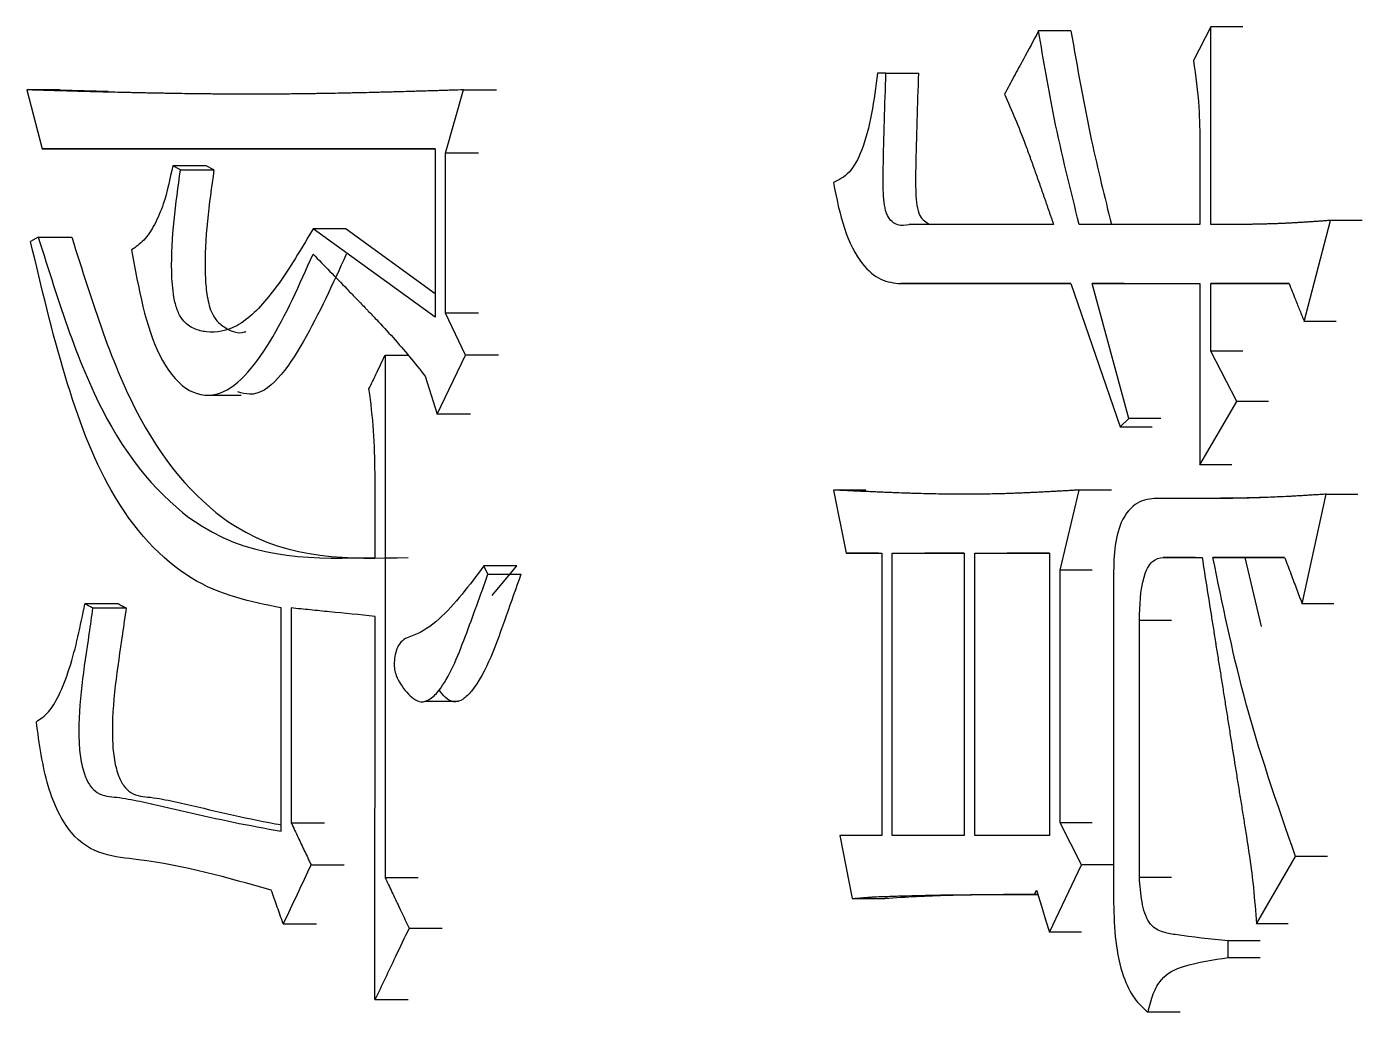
# Model space of a CAD drawing. Header units: millimetres. Extents: x 2160 to 4596, y 811 to 2534.
# Drawn here: x 3254.417 to 3257.846, y 1503.81 to 1506.341 of the extents above; entities that cross this region are included whole.
import ezdxf

# ---------------------------------------------------------------- set-up
doc = ezdxf.new("R2010")
doc.units = ezdxf.units.MM

msp = doc.modelspace()

# ---------------------------------------------------------------- linework, layer by layer
at = {"color": 7, "linetype": 'Continuous', "lineweight": 25}
for p, q in [((3257.457, 1506.3411), (3257.4125, 1506.2546)), ((3257.457, 1505.8327), (3257.457, 1506.3411)), ((3257.539, 1506.3411), (3257.457, 1506.3411)), ((3257.098, 1506.3303), (3257.0151, 1506.3303)), ((3256.6231, 1506.2221), (3256.6015, 1506.2221)), ((3256.6231, 1506.2221), (3256.7063, 1506.2221)), ((3254.4167, 1506.1788), (3254.4564, 1506.0274)), ((3254.503, 1506.1788), (3254.4167, 1506.1788)), ((3254.503, 1506.1788), (3254.6262, 1506.1758)), ((3255.4919, 1506.0166), (3255.5386, 1506.1788)), ((3255.5386, 1506.1788), (3255.6233, 1506.1788)), ((3254.4564, 1506.0274), (3255.4659, 1506.0274)), ((3254.5426, 1506.0274), (3254.4564, 1506.0274)), ((3255.4659, 1506.0274), (3254.5426, 1506.0274)), ((3255.4659, 1506.0274), (3255.4659, 1505.5947)), ((3257.4292, 1506.0382), (3257.4292, 1505.8327)), ((3255.4919, 1505.6055), (3255.4919, 1506.0166)), ((3255.5766, 1506.0166), (3255.4919, 1506.0166)), ((3254.8118, 1505.9733), (3254.7916, 1505.9841)), ((3254.8773, 1505.9841), (3254.7916, 1505.9841)), ((3254.8118, 1505.9733), (3254.8975, 1505.9733)), ((3254.8975, 1505.9733), (3254.8773, 1505.9841)), ((3255.4659, 1505.5947), (3255.152, 1505.8218)), ((3255.2373, 1505.8218), (3255.152, 1505.8218)), ((3255.2373, 1505.8218), (3255.4659, 1505.6562)), ((3257.0535, 1505.8327), (3256.6826, 1505.8327)), ((3256.7659, 1505.8327), (3256.6826, 1505.8327)), ((3257.4292, 1505.8327), (3257.1195, 1505.8327)), ((3257.6973, 1505.5839), (3257.7646, 1505.8435)), ((3257.8461, 1505.8435), (3257.7646, 1505.8435)), ((3254.4465, 1505.8002), (3254.4267, 1505.7894)), ((3256.661, 1505.6812), (3257.0975, 1505.6812)), ((3256.7441, 1505.6812), (3256.661, 1505.6812)), ((3257.0975, 1505.6812), (3256.7443, 1505.6812)), ((3257.0975, 1505.6812), (3257.2242, 1505.3134)), ((3257.1525, 1505.6812), (3257.4292, 1505.6812)), ((3257.2463, 1505.3351), (3257.1525, 1505.6812)), ((3257.2349, 1505.6812), (3257.1525, 1505.6812)), ((3257.4292, 1505.6812), (3257.4292, 1505.2161)), ((3257.457, 1505.6812), (3257.658, 1505.6812)), ((3257.457, 1505.5082), (3257.457, 1505.6812)), ((3257.539, 1505.6812), (3257.457, 1505.6812)), ((3257.658, 1505.6812), (3257.5393, 1505.6812)), ((3255.5437, 1505.4973), (3255.4919, 1505.6055)), ((3255.5766, 1505.6055), (3255.4919, 1505.6055)), ((3257.7789, 1505.5839), (3257.6973, 1505.5839)), ((3255.3368, 1505.4973), (3255.3368, 1504.156)), ((3255.3368, 1505.4973), (3255.3963, 1505.4973)), ((3255.4711, 1505.3459), (3255.5437, 1505.4973)), ((3255.6285, 1505.4973), (3255.5437, 1505.4973)), ((3257.5239, 1505.3784), (3257.457, 1505.5082)), ((3257.539, 1505.5082), (3257.457, 1505.5082)), ((3255.4401, 1505.4432), (3255.4711, 1505.3459)), ((3254.8814, 1505.3944), (3254.967, 1505.3944)), ((3257.4292, 1505.2161), (3257.5239, 1505.3784)), ((3257.6057, 1505.3784), (3257.5239, 1505.3784)), ((3255.5559, 1505.3459), (3255.4711, 1505.3459)), ((3257.2242, 1505.3134), (3257.2463, 1505.3351)), ((3257.2242, 1505.3134), (3257.3065, 1505.3134)), ((3257.3286, 1505.3351), (3257.2463, 1505.3351)), ((3257.5112, 1505.2161), (3257.4292, 1505.2161)), ((3255.3111, 1504.9781), (3255.3111, 1505.1944)), ((3256.4882, 1505.1512), (3256.5205, 1504.9889)), ((3256.5716, 1505.1512), (3256.4882, 1505.1512)), ((3257.07, 1504.9457), (3257.1195, 1505.1512)), ((3257.2019, 1505.1512), (3257.1195, 1505.1512)), ((3257.6916, 1504.8591), (3257.7534, 1505.1404)), ((3257.7534, 1505.1404), (3257.8349, 1505.1404)), ((3257.4007, 1505.1296), (3257.3182, 1505.1296)), ((3256.5205, 1504.9889), (3256.6123, 1504.9889)), ((3256.6038, 1504.9889), (3256.5205, 1504.9889)), ((3256.6123, 1504.9889), (3256.6123, 1504.2642)), ((3256.6393, 1504.9889), (3256.8239, 1504.9889)), ((3256.6393, 1504.2642), (3256.6393, 1504.9889)), ((3256.6393, 1504.9889), (3256.7225, 1504.9889)), ((3256.8239, 1504.9889), (3256.7227, 1504.9889)), ((3256.8239, 1504.9889), (3256.8239, 1504.2642)), ((3256.8511, 1504.9889), (3257.0426, 1504.9889)), ((3256.8511, 1504.2642), (3256.8511, 1504.9889)), ((3256.8511, 1504.9889), (3256.934, 1504.9889)), ((3257.0426, 1504.9889), (3256.9342, 1504.9889)), ((3257.0426, 1504.9889), (3257.0426, 1504.2642)), ((3257.3348, 1504.9781), (3257.4348, 1504.9781)), ((3257.417, 1504.9781), (3257.3348, 1504.9781)), ((3257.4626, 1504.9781), (3257.6468, 1504.9781)), ((3257.5446, 1504.9781), (3257.4626, 1504.9781)), ((3257.5449, 1504.9781), (3257.5862, 1504.8003)), ((3257.6468, 1504.9781), (3257.5449, 1504.9781)), ((3255.6752, 1504.9564), (3255.5905, 1504.9564)), ((3255.601, 1504.9348), (3255.5905, 1504.9564)), ((3255.601, 1504.9348), (3255.6857, 1504.9348)), ((3255.612, 1504.8806), (3255.6752, 1504.9564)), ((3257.07, 1504.2966), (3257.07, 1504.9457)), ((3257.1525, 1504.9457), (3257.07, 1504.9457)), ((3257.2076, 1504.924), (3257.2076, 1504.0911)), ((3254.652, 1504.8591), (3254.566, 1504.8591)), ((3257.7733, 1504.8591), (3257.6916, 1504.8591)), ((3254.586, 1504.8482), (3254.672, 1504.8482)), ((3255.0703, 1504.275), (3255.0703, 1504.8483)), ((3255.0958, 1504.8483), (3255.0958, 1504.2966)), ((3255.311, 1503.8423), (3255.3111, 1504.8266)), ((3257.2739, 1504.1561), (3257.2739, 1504.8159)), ((3257.3562, 1504.8159), (3257.2739, 1504.8159)), ((3255.4399, 1504.6088), (3255.5253, 1504.6088)), ((3255.0958, 1504.2966), (3255.1811, 1504.2966)), ((3257.125, 1504.1884), (3257.07, 1504.2966)), ((3257.1525, 1504.2966), (3257.07, 1504.2966)), ((3256.5044, 1504.2642), (3256.5367, 1504.1019)), ((3256.6123, 1504.2642), (3256.5044, 1504.2642)), ((3256.8239, 1504.2642), (3256.6393, 1504.2642)), ((3257.0426, 1504.2642), (3256.8511, 1504.2642)), ((3257.5741, 1504.037), (3257.6748, 1504.2101)), ((3257.7564, 1504.2101), (3257.6748, 1504.2101)), ((3255.1469, 1504.1884), (3255.2322, 1504.1884)), ((3257.0426, 1504.0154), (3257.125, 1504.1884)), ((3257.2074, 1504.1884), (3257.125, 1504.1884)), ((3255.3368, 1504.156), (3255.4218, 1504.156)), ((3257.3562, 1504.1561), (3257.2739, 1504.1561)), ((3257.0042, 1504.1127), (3257.0096, 1504.1235)), ((3257.0042, 1504.1127), (3257.0129, 1504.1127)), ((3256.5367, 1504.1019), (3256.6202, 1504.1019)), ((3255.0754, 1504.037), (3255.1608, 1504.037)), ((3257.6559, 1504.037), (3257.5741, 1504.037)), ((3255.3987, 1504.0262), (3255.4836, 1504.0262)), ((3257.1251, 1504.0154), (3257.0426, 1504.0154)), ((3257.5016, 1503.9505), (3257.5016, 1503.9937)), ((3257.5835, 1503.9937), (3257.5016, 1503.9937)), ((3257.5016, 1503.9505), (3257.5835, 1503.9505)), ((3255.311, 1503.8423), (3255.3961, 1503.8423)), ((3257.3783, 1503.8098), (3257.2961, 1503.8098))]:
    msp.add_line(p, q, dxfattribs=at)
at = {"color": 7, "linetype": 'Continuous', "lineweight": 25, "flags": 128}
for points in [[(3254.4465, 1505.8002), (3254.4815, 1505.8002), (3254.5071, 1505.8002), (3254.5327, 1505.8002)], [(3257.0096, 1504.1235), (3257.023, 1504.0796), (3257.0328, 1504.0475), (3257.0426, 1504.0154)]]:
    msp.add_lwpolyline(points, dxfattribs=at)
at = {"color": 7, "linetype": 'Continuous', "lineweight": 25}
for points, knots in [([(3257.0151, 1506.3303), (3257.0021, 1506.3061), (3256.9809, 1506.2669), (3256.9517, 1506.2128), (3256.9356, 1506.1829), (3256.9276, 1506.168)], [0, 0, 0, 0, 0.4477923, 0.7238958, 1, 1, 1, 1]), ([(3257.1195, 1505.8327), (3257.0968, 1505.9232), (3257.0561, 1506.0853), (3257.0277, 1506.2553), (3257.0151, 1506.3303)], [0, 0, 0, 0, 0.558886, 1, 1, 1, 1]), ([(3257.098, 1506.3303), (3257.1146, 1506.2353), (3257.1442, 1506.066), (3257.1845, 1505.9039), (3257.2022, 1505.8327)], [0, 0, 0, 0, 0.560942, 1, 1, 1, 1]), ([(3257.4125, 1506.2546), (3257.4181, 1506.2148), (3257.428, 1506.1437), (3257.4288, 1506.0705), (3257.4292, 1506.0382)], [0, 0, 0, 0, 0.558835, 1, 1, 1, 1]), ([(3256.6015, 1506.2221), (3256.5923, 1506.1517), (3256.5797, 1506.0547), (3256.5307, 1505.9614), (3256.5022, 1505.9476), (3256.4882, 1505.9408)], [0, 0, 0, 0, 0.573358, 0.790473, 1, 1, 1, 1]), ([(3256.6826, 1505.8325), (3256.6729, 1505.8309), (3256.6533, 1505.8276), (3256.6217, 1505.852), (3256.615, 1505.916), (3256.6169, 1506.0368), (3256.6204, 1506.1402), (3256.6231, 1506.2221)], [0, 0, 0, 0, 0.111377, 0.22453, 0.350906, 0.486016, 1, 1, 1, 1]), ([(3256.7064, 1506.2221), (3256.7037, 1506.14), (3256.7003, 1506.0363), (3256.6983, 1505.9165), (3256.705, 1505.8508), (3256.7263, 1505.8385), (3256.7362, 1505.8327)], [0, 0, 0, 0, 0.579644, 0.732014, 0.874517, 1, 1, 1, 1]), ([(3255.5386, 1506.1788), (3255.5287, 1506.1785), (3255.514, 1506.1781), (3255.4943, 1506.1775), (3255.4796, 1506.177), (3255.4649, 1506.1766), (3255.4502, 1506.1761), (3255.4355, 1506.1757), (3255.4208, 1506.1753), (3255.4061, 1506.1748), (3255.3866, 1506.1743), (3255.367, 1506.1737), (3255.3475, 1506.1732), (3255.3329, 1506.1728), (3255.3134, 1506.1723), (3255.2939, 1506.1718), (3255.2744, 1506.1713), (3255.2598, 1506.171), (3255.2452, 1506.1707), (3255.2258, 1506.1703), (3255.2064, 1506.1699), (3255.187, 1506.1695), (3255.1724, 1506.1693), (3255.1579, 1506.1691), (3255.1385, 1506.1688), (3255.1192, 1506.1685), (3255.0999, 1506.1683), (3255.0878, 1506.1682), (3255.0781, 1506.1681), (3255.0709, 1506.1681), (3255.0636, 1506.168), (3255.054, 1506.168), (3255.0444, 1506.1679), (3255.0347, 1506.1679), (3255.0275, 1506.1679), (3255.0203, 1506.1678), (3255.013, 1506.1678), (3255.0058, 1506.1678), (3254.9998, 1506.1678), (3254.995, 1506.1678), (3254.9914, 1506.1678), (3254.9866, 1506.1678), (3254.9818, 1506.1678), (3254.977, 1506.1678), (3254.9722, 1506.1678), (3254.9661, 1506.1679), (3254.9589, 1506.1679), (3254.9493, 1506.1679), (3254.9397, 1506.168), (3254.9301, 1506.168), (3254.9229, 1506.1681), (3254.9133, 1506.1681), (3254.9014, 1506.1682), (3254.887, 1506.1683), (3254.8726, 1506.1685), (3254.8583, 1506.1687), (3254.8391, 1506.1689), (3254.82, 1506.1691), (3254.8009, 1506.1694), (3254.7866, 1506.1697), (3254.7723, 1506.1699), (3254.7532, 1506.1703), (3254.7342, 1506.1706), (3254.7152, 1506.171), (3254.7009, 1506.1713), (3254.6867, 1506.1716), (3254.6677, 1506.1721), (3254.6487, 1506.1725), (3254.6297, 1506.173), (3254.6155, 1506.1733), (3254.5966, 1506.1738), (3254.5777, 1506.1743), (3254.5588, 1506.1748), (3254.5446, 1506.1752), (3254.5305, 1506.1756), (3254.5116, 1506.1761), (3254.4928, 1506.1766), (3254.4739, 1506.1772), (3254.4598, 1506.1776), (3254.4407, 1506.1781), (3254.4264, 1506.1785), (3254.4167, 1506.1788)], [0, 0, 0, 0, 0.025705, 0.038557, 0.05141, 0.064262, 0.077115, 0.089967, 0.102819, 0.115672, 0.128524, 0.154229, 0.167082, 0.179934, 0.192786, 0.218491, 0.231344, 0.244196, 0.257049, 0.269901, 0.295606, 0.308458, 0.321311, 0.334163, 0.347016, 0.37272, 0.385573, 0.398425, 0.404851, 0.411278, 0.417704, 0.42413, 0.436983, 0.443409, 0.449835, 0.456261, 0.462687, 0.469114, 0.47554, 0.478753, 0.481966, 0.485179, 0.491605, 0.494818, 0.498032, 0.504458, 0.510884, 0.51731, 0.530163, 0.536589, 0.543015, 0.549441, 0.562294, 0.575146, 0.587999, 0.600851, 0.613703, 0.639408, 0.652261, 0.665113, 0.677966, 0.690818, 0.716523, 0.729375, 0.742228, 0.75508, 0.767933, 0.793637, 0.80649, 0.819342, 0.832195, 0.857899, 0.870752, 0.883604, 0.896457, 0.909309, 0.935014, 0.947866, 0.960719, 0.973571, 1, 1, 1, 1]), ([(3256.9276, 1506.168), (3256.9459, 1506.1259), (3256.9654, 1506.0811), (3256.9838, 1506.0309), (3256.9879, 1506.0198), (3256.9919, 1506.0087), (3256.996, 1505.9975), (3257, 1505.9863), (3257.004, 1505.9751), (3257.008, 1505.9638), (3257.011, 1505.9554), (3257.0149, 1505.9441), (3257.0189, 1505.9328), (3257.0223, 1505.923), (3257.0248, 1505.9159), (3257.0268, 1505.9102), (3257.0287, 1505.9046), (3257.0307, 1505.8989), (3257.0327, 1505.8933), (3257.0346, 1505.8876), (3257.0361, 1505.8834), (3257.038, 1505.8777), (3257.04, 1505.872), (3257.0419, 1505.8664), (3257.0434, 1505.8621), (3257.0454, 1505.8564), (3257.0473, 1505.8508), (3257.0493, 1505.8451), (3257.0512, 1505.8395), (3257.0526, 1505.8354), (3257.0535, 1505.8327)], [0, 0, 0, 0, 0.396041, 0.420732, 0.445423, 0.494806, 0.519497, 0.544188, 0.59357, 0.618261, 0.642952, 0.667643, 0.717025, 0.741716, 0.754061, 0.778752, 0.791098, 0.803443, 0.828134, 0.84048, 0.852825, 0.865171, 0.889862, 0.902207, 0.914553, 0.926898, 0.951589, 0.963935, 0.97628, 1, 1, 1, 1]), ([(3254.7916, 1505.9841), (3254.7846, 1505.9503), (3254.7731, 1505.8951), (3254.746, 1505.8319), (3254.7182, 1505.7904), (3254.6967, 1505.7752), (3254.686, 1505.7677)], [0, 0, 0, 0, 0.34974, 0.571287, 0.787704, 1, 1, 1, 1]), ([(3255.152, 1505.8218), (3255.117, 1505.7627), (3255.0577, 1505.6623), (3254.9634, 1505.5659), (3254.8933, 1505.5526), (3254.8463, 1505.5635), (3254.8195, 1505.5814), (3254.8023, 1505.613), (3254.7919, 1505.6554), (3254.7839, 1505.7788), (3254.7994, 1505.8869), (3254.8118, 1505.9733)], [0, 0, 0, 0, 0.236471, 0.400892, 0.534168, 0.588802, 0.643894, 0.675813, 0.707612, 0.766357, 1, 1, 1, 1]), ([(3254.8975, 1505.9733), (3254.885, 1505.8857), (3254.8701, 1505.7819), (3254.8774, 1505.6595), (3254.8863, 1505.6164), (3254.9034, 1505.5844), (3254.9332, 1505.5623), (3254.9606, 1505.5511), (3254.9788, 1505.5579), (3254.98, 1505.5584)], [0, 0, 0, 0, 0.478517, 0.567585, 0.657403, 0.721203, 0.808864, 0.987094, 1, 1, 1, 1]), ([(3256.4882, 1505.9408), (3256.4962, 1505.9003), (3256.5119, 1505.8207), (3256.556, 1505.7323), (3256.609, 1505.6868), (3256.6437, 1505.6831), (3256.661, 1505.6812)], [0, 0, 0, 0, 0.291847, 0.573788, 0.788346, 1, 1, 1, 1]), ([(3257.7646, 1505.8435), (3257.7629, 1505.8434), (3257.7596, 1505.8431), (3257.7545, 1505.8428), (3257.7494, 1505.8424), (3257.7444, 1505.842), (3257.7393, 1505.8417), (3257.7342, 1505.8413), (3257.7292, 1505.841), (3257.7241, 1505.8406), (3257.719, 1505.8403), (3257.714, 1505.8399), (3257.7089, 1505.8396), (3257.7038, 1505.8392), (3257.6988, 1505.8389), (3257.6937, 1505.8386), (3257.6887, 1505.8383), (3257.6836, 1505.838), (3257.6785, 1505.8377), (3257.6735, 1505.8374), (3257.6684, 1505.8371), (3257.6642, 1505.8369), (3257.66, 1505.8367), (3257.6558, 1505.8364), (3257.6507, 1505.8362), (3257.6457, 1505.836), (3257.6406, 1505.8357), (3257.6356, 1505.8355), (3257.6305, 1505.8353), (3257.6255, 1505.8351), (3257.6204, 1505.8349), (3257.6162, 1505.8348), (3257.612, 1505.8347), (3257.6078, 1505.8345), (3257.6028, 1505.8344), (3257.5977, 1505.8343), (3257.5927, 1505.8341), (3257.5876, 1505.834), (3257.5826, 1505.8339), (3257.5775, 1505.8338), (3257.5725, 1505.8337), (3257.5674, 1505.8336), (3257.5632, 1505.8335), (3257.559, 1505.8334), (3257.5548, 1505.8334), (3257.5498, 1505.8333), (3257.5448, 1505.8332), (3257.5397, 1505.8332), (3257.5347, 1505.8331), (3257.5297, 1505.8331), (3257.5246, 1505.833), (3257.5196, 1505.833), (3257.5154, 1505.833), (3257.5112, 1505.8329), (3257.507, 1505.8329), (3257.502, 1505.8329), (3257.4969, 1505.8328), (3257.4919, 1505.8328), (3257.4869, 1505.8328), (3257.4818, 1505.8328), (3257.4768, 1505.8328), (3257.4718, 1505.8327), (3257.4676, 1505.8327), (3257.4627, 1505.8327), (3257.4594, 1505.8327), (3257.457, 1505.8327)], [0, 0, 0, 0, 0.01641, 0.03282, 0.04923, 0.06564, 0.08205, 0.098461, 0.114871, 0.131281, 0.147691, 0.164101, 0.180511, 0.196921, 0.213331, 0.229741, 0.246151, 0.262561, 0.278972, 0.295382, 0.311792, 0.328202, 0.336407, 0.352817, 0.369227, 0.385637, 0.402047, 0.418457, 0.434867, 0.451278, 0.467688, 0.484098, 0.492303, 0.508713, 0.525123, 0.541533, 0.557943, 0.574353, 0.590763, 0.607173, 0.623583, 0.639994, 0.656404, 0.664609, 0.681019, 0.697429, 0.713839, 0.730249, 0.746659, 0.763069, 0.779479, 0.795889, 0.8123, 0.820505, 0.836915, 0.853325, 0.869735, 0.886145, 0.902555, 0.918965, 0.935375, 0.951785, 0.968195, 0.9764, 1, 1, 1, 1]), ([(3255.0703, 1504.8483), (3254.992, 1504.8641), (3254.8344, 1504.8959), (3254.5723, 1505.1757), (3254.4825, 1505.5539), (3254.4267, 1505.7894)], [0, 0, 0, 0, 0.271558, 0.546438, 1, 1, 1, 1]), ([(3254.4465, 1505.8002), (3254.4985, 1505.634), (3254.6001, 1505.3091), (3254.9099, 1504.9676), (3255.1594, 1504.9741), (3255.3111, 1504.9781)], [0, 0, 0, 0, 0.291092, 0.569283, 1, 1, 1, 1]), ([(3254.5327, 1505.8002), (3254.5846, 1505.634), (3254.686, 1505.3092), (3254.9954, 1504.9676), (3255.2447, 1504.9741), (3255.3961, 1504.9781)], [0, 0, 0, 0, 0.291237, 0.569425, 1, 1, 1, 1]), ([(3254.686, 1505.7677), (3254.704, 1505.6685), (3254.7311, 1505.5188), (3254.8228, 1505.401), (3254.9306, 1505.3809), (3255.0493, 1505.5254), (3255.1173, 1505.6787), (3255.152, 1505.7569)], [0, 0, 0, 0, 0.250217, 0.37779, 0.502112, 0.745933, 1, 1, 1, 1]), ([(3255.2373, 1505.7569), (3255.2027, 1505.6808), (3255.135, 1505.5316), (3255.0302, 1505.3829), (3254.9691, 1505.4003), (3254.959, 1505.4032)], [0, 0, 0, 0, 0.46552, 0.912082, 1, 1, 1, 1]), ([(3255.152, 1505.7569), (3255.1809, 1505.7273), (3255.2134, 1505.694), (3255.2495, 1505.6567), (3255.2585, 1505.6474), (3255.2676, 1505.6381), (3255.2766, 1505.6287), (3255.2856, 1505.6193), (3255.2983, 1505.6061), (3255.3362, 1505.5666), (3255.3858, 1505.5119), (3255.4267, 1505.4601), (3255.4401, 1505.4432)], [0, 0, 0, 0, 0.2975226, 0.3347128, 0.3719031, 0.3904983, 0.4276885, 0.4648788, 0.483474, 0.5578546, 0.8555027, 1, 1, 1, 1]), ([(3257.658, 1505.6812), (3257.6635, 1505.6676), (3257.6728, 1505.6446), (3257.6859, 1505.6121), (3257.6935, 1505.5933), (3257.6973, 1505.5839)], [0, 0, 0, 0, 0.419954, 0.709976, 1, 1, 1, 1]), ([(3255.2956, 1505.4108), (3255.3016, 1505.4233), (3255.3114, 1505.4439), (3255.3251, 1505.4728), (3255.3329, 1505.4891), (3255.3368, 1505.4973)], [0, 0, 0, 0, 0.432643, 0.716321, 1, 1, 1, 1]), ([(3255.3111, 1505.1944), (3255.3106, 1505.2307), (3255.3097, 1505.3039), (3255.3003, 1505.375), (3255.2956, 1505.4108)], [0, 0, 0, 0, 0.495714, 1, 1, 1, 1]), ([(3257.1195, 1505.1512), (3257.1152, 1505.1509), (3257.1088, 1505.1506), (3257.1003, 1505.1501), (3257.094, 1505.1497), (3257.0876, 1505.1493), (3257.0812, 1505.149), (3257.0748, 1505.1486), (3257.0685, 1505.1483), (3257.0621, 1505.1479), (3257.0557, 1505.1475), (3257.0493, 1505.1472), (3257.043, 1505.1468), (3257.0366, 1505.1465), (3257.0302, 1505.1462), (3257.0239, 1505.1458), (3257.0175, 1505.1455), (3257.0112, 1505.1452), (3257.0027, 1505.1448), (3256.9921, 1505.1443), (3256.9794, 1505.1437), (3256.9666, 1505.1432), (3256.9539, 1505.1427), (3256.9412, 1505.1422), (3256.9286, 1505.1418), (3256.9159, 1505.1414), (3256.8905, 1505.1408), (3256.8652, 1505.1405), (3256.8399, 1505.1403), (3256.8272, 1505.1403), (3256.8103, 1505.1403), (3256.7893, 1505.1405), (3256.764, 1505.1408), (3256.7388, 1505.1413), (3256.7136, 1505.1419), (3256.6926, 1505.1425), (3256.6717, 1505.1432), (3256.6549, 1505.1438), (3256.6381, 1505.1445), (3256.6256, 1505.1449), (3256.613, 1505.1455), (3256.6026, 1505.1459), (3256.5942, 1505.1462), (3256.5879, 1505.1465), (3256.5817, 1505.1468), (3256.5754, 1505.1471), (3256.5691, 1505.1474), (3256.5629, 1505.1476), (3256.5566, 1505.1479), (3256.5504, 1505.1482), (3256.5441, 1505.1485), (3256.5378, 1505.1488), (3256.5316, 1505.1491), (3256.5264, 1505.1494), (3256.5222, 1505.1496), (3256.5191, 1505.1497), (3256.516, 1505.1498), (3256.5128, 1505.15), (3256.5097, 1505.1501), (3256.5066, 1505.1503), (3256.5035, 1505.1504), (3256.5003, 1505.1506), (3256.4972, 1505.1507), (3256.4932, 1505.1509), (3256.4902, 1505.1511), (3256.4882, 1505.1512)], [0, 0, 0, 0, 0.020012, 0.030018, 0.040024, 0.050031, 0.060037, 0.070043, 0.080049, 0.090055, 0.100061, 0.110067, 0.120073, 0.130079, 0.140086, 0.150092, 0.160098, 0.170104, 0.18011, 0.200122, 0.220134, 0.240147, 0.260159, 0.280171, 0.300183, 0.320196, 0.340208, 0.420258, 0.44027, 0.460282, 0.480294, 0.520319, 0.560343, 0.600368, 0.640392, 0.680417, 0.700429, 0.740454, 0.760466, 0.780478, 0.80049, 0.820502, 0.830509, 0.840515, 0.850521, 0.860527, 0.870533, 0.880539, 0.890545, 0.900551, 0.910557, 0.920564, 0.93057, 0.940576, 0.945579, 0.950582, 0.955585, 0.960588, 0.965591, 0.970594, 0.975597, 0.9806, 0.985603, 0.990606, 1, 1, 1, 1]), ([(3257.7534, 1505.1404), (3257.7491, 1505.1401), (3257.7425, 1505.1397), (3257.7339, 1505.1392), (3257.7274, 1505.1388), (3257.7209, 1505.1384), (3257.7144, 1505.138), (3257.7079, 1505.1376), (3257.6992, 1505.137), (3257.6884, 1505.1364), (3257.6754, 1505.1357), (3257.6624, 1505.1349), (3257.6365, 1505.1336), (3257.6106, 1505.1324), (3257.5847, 1505.1315), (3257.5717, 1505.131), (3257.5588, 1505.1307), (3257.5459, 1505.1304), (3257.5329, 1505.1301), (3257.5157, 1505.1298), (3257.4985, 1505.1295), (3257.4813, 1505.1294), (3257.4684, 1505.1293), (3257.4555, 1505.1292), (3257.4426, 1505.1291), (3257.4319, 1505.1291), (3257.4233, 1505.1291), (3257.4168, 1505.1291), (3257.4104, 1505.1291), (3257.404, 1505.1291), (3257.3975, 1505.1292), (3257.3911, 1505.1292), (3257.3847, 1505.1292), (3257.3782, 1505.1292), (3257.3696, 1505.1293), (3257.3611, 1505.1293), (3257.3525, 1505.1294), (3257.3461, 1505.1294), (3257.3407, 1505.1294), (3257.3365, 1505.1294), (3257.3332, 1505.1295), (3257.33, 1505.1295), (3257.3268, 1505.1295), (3257.3229, 1505.1295), (3257.32, 1505.1295), (3257.3182, 1505.1296)], [0, 0, 0, 0, 0.0297, 0.04455, 0.0594, 0.07425, 0.0891, 0.10395, 0.1188, 0.1485, 0.1782, 0.2079, 0.237599, 0.3564, 0.3861, 0.4158, 0.4455, 0.4752, 0.5049, 0.5346, 0.594, 0.6237, 0.6534, 0.6831, 0.7128, 0.742499, 0.757349, 0.772199, 0.787049, 0.801899, 0.816749, 0.831599, 0.846449, 0.861299, 0.876149, 0.905849, 0.920699, 0.935549, 0.950399, 0.957824, 0.965249, 0.972674, 0.980099, 0.987524, 1, 1, 1, 1]), ([(3257.643, 1505.1339), (3257.6025, 1505.1325), (3257.5406, 1505.1303), (3257.4561, 1505.1296), (3257.4195, 1505.1295), (3257.4056, 1505.1295), (3257.4031, 1505.1295), (3257.4034, 1505.1295), (3257.4034, 1505.1295)], [0, 0, 0, 0, 0.522535, 0.798849, 0.953458, 0.983824, 0.997934, 1, 1, 1, 1]), ([(3257.3182, 1505.1296), (3257.3016, 1505.1281), (3257.268, 1505.1252), (3257.2252, 1505.077), (3257.2079, 1504.9996), (3257.2077, 1504.9494), (3257.2076, 1504.924)], [0, 0, 0, 0, 0.26803, 0.540931, 0.767912, 1, 1, 1, 1]), ([(3257.2739, 1504.8159), (3257.2749, 1504.8549), (3257.276, 1504.9039), (3257.2943, 1504.9514), (3257.3104, 1504.9739), (3257.3253, 1504.9765), (3257.3348, 1504.9781)], [0, 0, 0, 0, 0.51629, 0.647429, 0.774862, 1, 1, 1, 1]), ([(3257.4348, 1504.9781), (3257.4427, 1504.9279), (3257.4516, 1504.8714), (3257.4616, 1504.8086), (3257.4641, 1504.7929), (3257.4666, 1504.7772), (3257.4685, 1504.7647), (3257.471, 1504.749), (3257.4745, 1504.727), (3257.4795, 1504.6956), (3257.4845, 1504.6643), (3257.4895, 1504.6329), (3257.4934, 1504.6078), (3257.4984, 1504.5764), (3257.5024, 1504.5513), (3257.5094, 1504.5073), (3257.5154, 1504.4697), (3257.5224, 1504.4258), (3257.5264, 1504.4007), (3257.5314, 1504.3693), (3257.5354, 1504.3442), (3257.5405, 1504.3128), (3257.5515, 1504.2438), (3257.566, 1504.1506), (3257.5719, 1504.0679), (3257.5741, 1504.037)], [0, 0, 0, 0, 0.160709, 0.180798, 0.200887, 0.210931, 0.23102, 0.241064, 0.261152, 0.30133, 0.341507, 0.361596, 0.401773, 0.421862, 0.462039, 0.482128, 0.562482, 0.582571, 0.622748, 0.642837, 0.683014, 0.703103, 0.74328, 0.904095, 1, 1, 1, 1]), ([(3257.6748, 1504.2101), (3257.6274, 1504.3459), (3257.5422, 1504.59), (3257.4871, 1504.8589), (3257.4626, 1504.9781)], [0, 0, 0, 0, 0.556567, 1, 1, 1, 1]), ([(3257.6468, 1504.9781), (3257.6521, 1504.9642), (3257.6621, 1504.9374), (3257.6771, 1504.8977), (3257.6868, 1504.872), (3257.6916, 1504.8591)], [0, 0, 0, 0, 0.350984, 0.675491, 1, 1, 1, 1]), ([(3255.5905, 1504.9564), (3255.5721, 1504.9318), (3255.5166, 1504.8577), (3255.4455, 1504.7845), (3255.3837, 1504.7702), (3255.3684, 1504.7479), (3255.3624, 1504.7293), (3255.3599, 1504.7094), (3255.361, 1504.6903), (3255.3664, 1504.6706), (3255.3822, 1504.6428), (3255.4037, 1504.6176), (3255.4297, 1504.6047), (3255.4526, 1504.612), (3255.4967, 1504.6561), (3255.5443, 1504.7759), (3255.5819, 1504.8813), (3255.601, 1504.9348)], [0, 0, 0, 0, 0.109651, 0.330682, 0.3864, 0.404634, 0.422868, 0.441529, 0.456387, 0.471247, 0.497612, 0.560433, 0.593185, 0.625961, 0.670922, 0.833212, 1, 1, 1, 1]), ([(3255.6857, 1504.9348), (3255.6732, 1504.8996), (3255.6357, 1504.7935), (3255.5921, 1504.6679), (3255.5375, 1504.6118), (3255.5137, 1504.6042), (3255.492, 1504.6157), (3255.4809, 1504.6308), (3255.4756, 1504.638)], [0, 0, 0, 0, 0.230285, 0.693302, 0.776377, 0.859882, 0.933594, 1, 1, 1, 1]), ([(3254.4415, 1504.5562), (3254.4521, 1504.5633), (3254.4736, 1504.5776), (3254.5026, 1504.6272), (3254.5278, 1504.6934), (3254.5491, 1504.774), (3254.5603, 1504.8307), (3254.566, 1504.8591)], [0, 0, 0, 0, 0.162412, 0.328967, 0.549592, 0.773853, 1, 1, 1, 1]), ([(3254.586, 1504.8482), (3254.5843, 1504.8491), (3254.5801, 1504.8514), (3254.5734, 1504.855), (3254.5684, 1504.8577), (3254.566, 1504.8591)], [0, 0, 0, 0, 0.252887, 0.626447, 1, 1, 1, 1]), ([(3254.652, 1504.8591), (3254.6537, 1504.8582), (3254.6571, 1504.8563), (3254.6637, 1504.8527), (3254.6687, 1504.85), (3254.672, 1504.8482)], [0, 0, 0, 0, 0.25319, 0.506384, 1, 1, 1, 1]), ([(3254.586, 1504.8482), (3254.5829, 1504.8262), (3254.5677, 1504.7167), (3254.5459, 1504.5887), (3254.5534, 1504.4642), (3254.5637, 1504.4214), (3254.579, 1504.3898), (3254.6069, 1504.3645), (3254.6511, 1504.3632), (3254.7667, 1504.3399), (3254.9073, 1504.3044), (3255.0292, 1504.2824), (3255.0703, 1504.275)], [0, 0, 0, 0, 0.0476159, 0.2366676, 0.2711991, 0.3058534, 0.3330791, 0.3603377, 0.4287555, 0.5098819, 0.8344448, 1, 1, 1, 1]), ([(3254.672, 1504.8482), (3254.6689, 1504.8261), (3254.6537, 1504.7164), (3254.6318, 1504.5881), (3254.6396, 1504.4635), (3254.6499, 1504.4209), (3254.6653, 1504.3895), (3254.6934, 1504.3643), (3254.7381, 1504.3633), (3254.8558, 1504.3382), (3254.9676, 1504.3103), (3255.06, 1504.2931), (3255.0703, 1504.2911)], [0, 0, 0, 0, 0.0539594, 0.2681925, 0.3071395, 0.3462244, 0.3769337, 0.4076739, 0.4859202, 0.5793554, 0.9531636, 1, 1, 1, 1]), ([(3255.3111, 1504.8266), (3255.272, 1504.8306), (3255.2165, 1504.8361), (3255.1448, 1504.8433), (3255.1122, 1504.8466), (3255.0958, 1504.8483)], [0, 0, 0, 0, 0.542952, 0.771476, 1, 1, 1, 1]), ([(3255.0448, 1504.1235), (3254.9328, 1504.1552), (3254.7627, 1504.2034), (3254.5504, 1504.2138), (3254.4643, 1504.388), (3254.4492, 1504.4992), (3254.4415, 1504.5562)], [0, 0, 0, 0, 0.492344, 0.747305, 0.87043, 1, 1, 1, 1]), ([(3255.0958, 1504.2966), (3255.1017, 1504.2841), (3255.1132, 1504.2598), (3255.1302, 1504.2238), (3255.1413, 1504.2002), (3255.1469, 1504.1884)], [0, 0, 0, 0, 0.346119, 0.673059, 1, 1, 1, 1]), ([(3255.1469, 1504.1884), (3255.135, 1504.1632), (3255.1111, 1504.1127), (3255.0873, 1504.0622), (3255.0754, 1504.037)], [0, 0, 0, 0, 0.4999994, 1, 1, 1, 1]), ([(3255.3368, 1504.156), (3255.3427, 1504.1435), (3255.3546, 1504.1185), (3255.3753, 1504.0753), (3255.39, 1504.0445), (3255.3987, 1504.0262)], [0, 0, 0, 0, 0.288432, 0.576865, 1, 1, 1, 1]), ([(3257.5016, 1503.9937), (3257.4561, 1503.998), (3257.3988, 1504.0034), (3257.3312, 1504.015), (3257.2957, 1504.0343), (3257.2782, 1504.0938), (3257.2754, 1504.1351), (3257.2739, 1504.1561)], [0, 0, 0, 0, 0.489877, 0.617073, 0.743751, 0.869803, 1, 1, 1, 1]), ([(3255.0754, 1504.037), (3255.0703, 1504.0514), (3255.0601, 1504.0802), (3255.0499, 1504.1091), (3255.0448, 1504.1235)], [0, 0, 0, 0, 0.5000001, 1, 1, 1, 1]), ([(3256.5367, 1504.1019), (3256.5386, 1504.1021), (3256.5423, 1504.1024), (3256.548, 1504.1029), (3256.5555, 1504.1035), (3256.5631, 1504.1041), (3256.5706, 1504.1047), (3256.5763, 1504.1051), (3256.5838, 1504.1057), (3256.5914, 1504.1062), (3256.6046, 1504.1069), (3256.6291, 1504.1077), (3256.6821, 1504.1095), (3256.7428, 1504.111), (3256.796, 1504.1115), (3256.8227, 1504.1118), (3256.8379, 1504.1119), (3256.8494, 1504.112), (3256.8589, 1504.1121), (3256.8684, 1504.1122), (3256.876, 1504.1122), (3256.8837, 1504.1123), (3256.8913, 1504.1123), (3256.8989, 1504.1124), (3256.9066, 1504.1124), (3256.9123, 1504.1124), (3256.92, 1504.1125), (3256.9276, 1504.1125), (3256.9352, 1504.1125), (3256.9429, 1504.1126), (3256.9505, 1504.1126), (3256.9582, 1504.1126), (3256.9639, 1504.1126), (3256.9687, 1504.1126), (3256.9735, 1504.1127), (3256.9773, 1504.1127), (3256.9812, 1504.1127), (3256.984, 1504.1127), (3256.9879, 1504.1127), (3256.9917, 1504.1127), (3256.9955, 1504.1127), (3256.9994, 1504.1127), (3257.0022, 1504.1127), (3257.0042, 1504.1127)], [0, 0, 0, 0, 0.012194, 0.024389, 0.036583, 0.060972, 0.073167, 0.085361, 0.097556, 0.121945, 0.134139, 0.182918, 0.280473, 0.475585, 0.573141, 0.621919, 0.646308, 0.670697, 0.695086, 0.70728, 0.731669, 0.743863, 0.756058, 0.780447, 0.792641, 0.804836, 0.81703, 0.841419, 0.853613, 0.865808, 0.890197, 0.902391, 0.914586, 0.92678, 0.932877, 0.945072, 0.951169, 0.957266, 0.963363, 0.975558, 0.981655, 0.987752, 1, 1, 1, 1]), ([(3257.0123, 1504.1125), (3257.0066, 1504.1125), (3256.9694, 1504.1124), (3256.9245, 1504.112), (3256.854, 1504.1112), (3256.7601, 1504.1102), (3256.6746, 1504.1051), (3256.6202, 1504.1019)], [0, 0, 0, 0, 0.0431296, 0.2823119, 0.3421073, 0.5812899, 1, 1, 1, 1]), ([(3257.2076, 1504.0911), (3257.2085, 1504.058), (3257.2102, 1503.9924), (3257.2285, 1503.9061), (3257.2591, 1503.8429), (3257.2839, 1503.8207), (3257.2961, 1503.8098)], [0, 0, 0, 0, 0.2887937, 0.5729304, 0.7895926, 1, 1, 1, 1]), ([(3255.3987, 1504.0262), (3255.3868, 1504.0012), (3255.3662, 1503.9581), (3255.337, 1503.8968), (3255.3197, 1503.8604), (3255.311, 1503.8423)], [0, 0, 0, 0, 0.407194, 0.703597, 1, 1, 1, 1]), ([(3257.2961, 1503.8098), (3257.3, 1503.8261), (3257.3077, 1503.8583), (3257.3369, 1503.909), (3257.4056, 1503.9364), (3257.4635, 1503.9449), (3257.5016, 1503.9505)], [0, 0, 0, 0, 0.127818, 0.252018, 0.508407, 1, 1, 1, 1])]:
    msp.add_open_spline(points, degree=3, knots=knots, dxfattribs=at)

doc.saveas('drawing.dxf')
